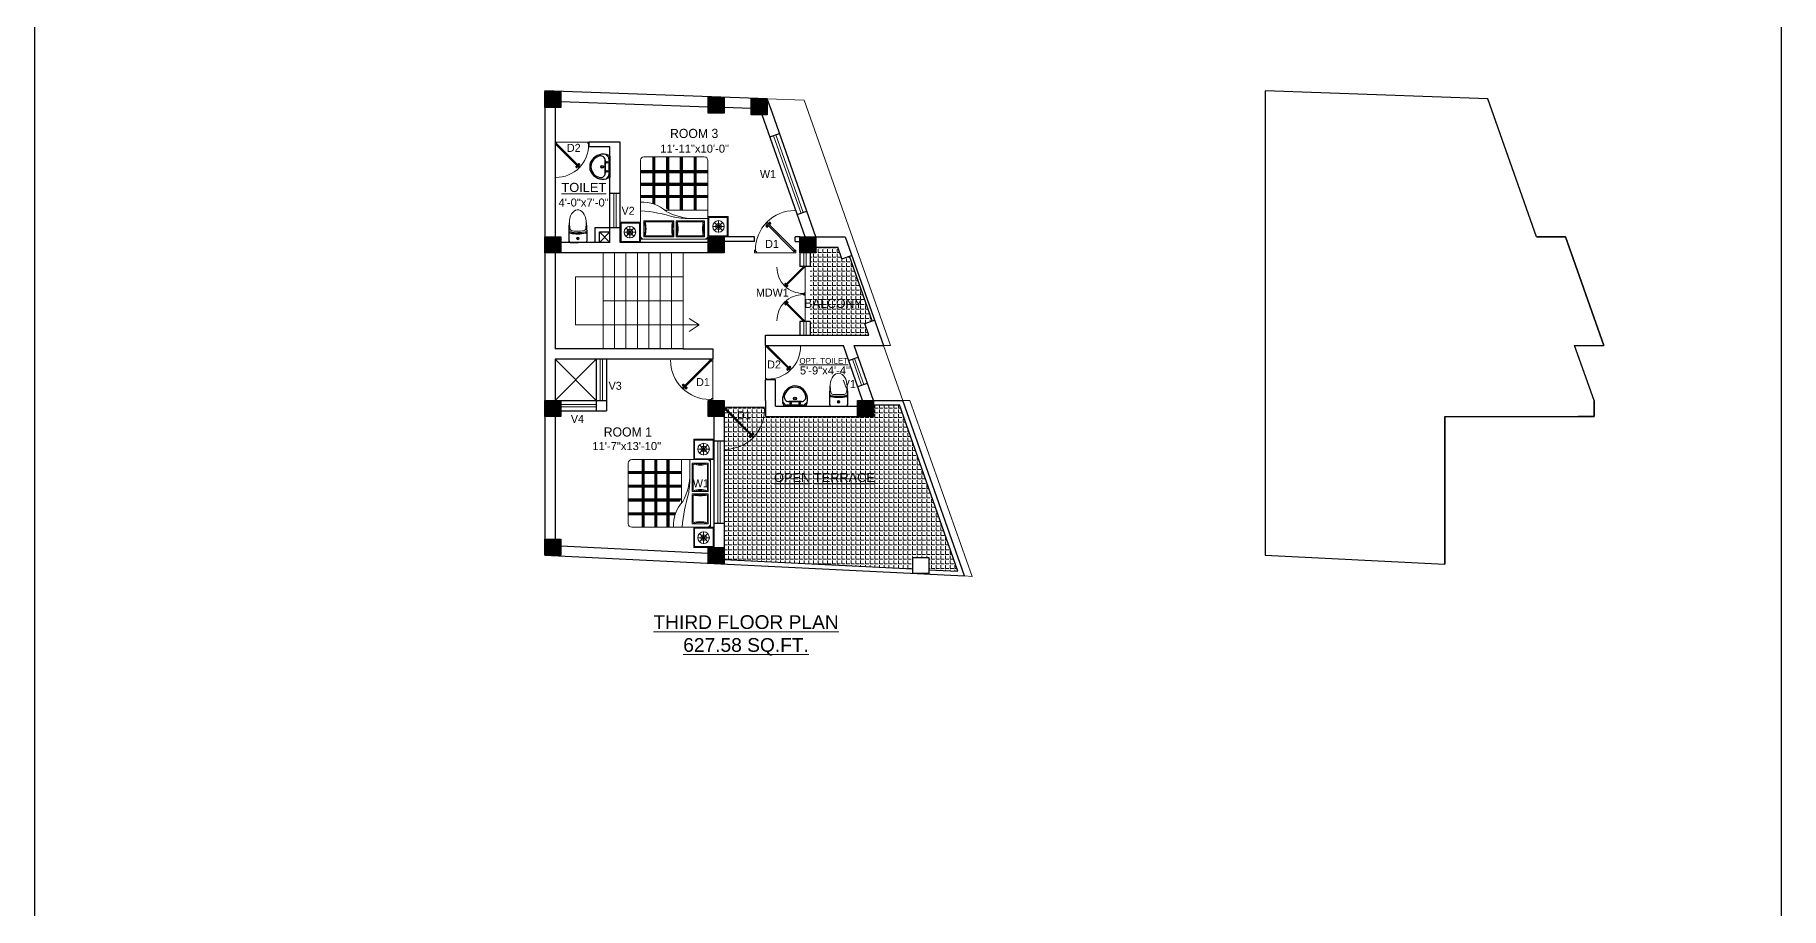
# Model space of a CAD drawing. Header units: inches. Extents: x -6683 to 26091, y -5972 to 4741.
# Drawn here: x 22584 to 24111, y -3601 to -2838 of the extents above; entities that cross this region are included whole.
import ezdxf

# ---------------------------------------------------------------- set-up
doc = ezdxf.new("R2010")
doc.units = ezdxf.units.IN
doc.header["$MEASUREMENT"] = 0
for name, color, linetype, lineweight in [('A-FURN', 9, 'Continuous', 5), ('hatch-.09', 8, 'Continuous', 9), ('Label', 7, 'Continuous', 13), ('PUERTAS', 7, 'Continuous', 9), ('stair', 201, 'Continuous', 13), ('Text', 7, 'Continuous', 13), ('Toilet', 7, 'Continuous', 25), ('WALL', 12, 'Continuous', 30), ('wall2', 1, 'Continuous', 15), ('windoow', 4, 'Continuous', 5)]:
    doc.layers.add(name, color=color, linetype=linetype, lineweight=lineweight)
doc.layers.add('furniture', color=253, linetype='Continuous')
doc.styles.add('dim', font='arial.ttf', dxfattribs={"height": 7})
doc.styles.get("Standard").update_dxf_attribs({"font": 'arial.ttf'})
pattern_1 = [(0, (0, 0), (0, 4.125), [3, -1.125]), (90, (0, 0), (-4.125, 3e-16), [3, -1.125])]

# ---------------------------------------------------------------- blocks, each defined once
blk = doc.blocks.new('BD')
at = {"layer": 'A-FURN', "color": 147, "linetype": 'ByBlock'}
for p, q in [((23113.7, -1653.1), (23113.7, -1719.1)), ((23169.5, -1650.1), (23116.7, -1650.1)), ((23172.7, -1719.1), (23172.7, -1653.3)), ((23095.9, -1707.4), (23095.9, -1725.1)), ((23113.7, -1707.4), (23095.9, -1707.4)), ((23113.7, -1725.1), (23113.7, -1707.4)), ((23172.7, -1720.1), (23172.7, -1702.4)), ((23172.7, -1702.4), (23190.4, -1702.4)), ((23190.4, -1702.4), (23190.4, -1720.1)), ((23095.9, -1725.1), (23113.7, -1725.1)), ((23113.7, -1722.1), (23172.7, -1722.1)), ((23113.7, -1722.1), (23113.7, -1725.1)), ((23113.7, -1725.1), (23172.7, -1725.1)), ((23190.4, -1720.1), (23172.7, -1720.1))]:
    blk.add_line(p, q, dxfattribs=at)
at = {"layer": 'A-FURN', "color": 8, "linetype": 'Continuous'}
for p, q in [((23113.7, -1662.2), (23172.7, -1662.2)), ((23113.7, -1662.7), (23172.7, -1662.7)), ((23113.7, -1663.1), (23172.7, -1663.1)), ((23113.7, -1663.5), (23172.7, -1663.5)), ((23113.7, -1664), (23172.7, -1664)), ((23124.4, -1690.9), (23124.4, -1650.1)), ((23124.8, -1690.9), (23124.8, -1650.1)), ((23125.3, -1690.9), (23125.3, -1650.1)), ((23125.8, -1691), (23125.8, -1650.1)), ((23126.3, -1691.1), (23126.3, -1650.1)), ((23136.5, -1695.2), (23136.5, -1650.1)), ((23137, -1695.5), (23137, -1650.1)), ((23137.4, -1695.7), (23137.4, -1650.1)), ((23137.9, -1696.1), (23137.9, -1650.1)), ((23138.4, -1696.4), (23138.4, -1650.1)), ((23148.5, -1696.8), (23148.5, -1650.1)), ((23149, -1696.8), (23149, -1650.1)), ((23149.4, -1696.8), (23149.4, -1650.1)), ((23150, -1696.8), (23150, -1650.1)), ((23150.4, -1696.8), (23150.4, -1650.1)), ((23160.5, -1696.8), (23160.5, -1650.1)), ((23161, -1696.8), (23161, -1650.1)), ((23161.4, -1696.8), (23161.4, -1650.1)), ((23162, -1696.8), (23162, -1650.1)), ((23162.4, -1696.8), (23162.4, -1650.1)), ((23113.7, -1673.3), (23172.7, -1673.3)), ((23113.7, -1673.8), (23172.7, -1673.8)), ((23113.7, -1674.2), (23172.7, -1674.2)), ((23113.7, -1674.6), (23172.7, -1674.6)), ((23113.7, -1675.1), (23172.7, -1675.1)), ((23113.7, -1684), (23172.7, -1684)), ((23113.7, -1684.4), (23172.7, -1684.4)), ((23113.7, -1684.8), (23172.7, -1684.8)), ((23113.7, -1685.3), (23172.7, -1685.3)), ((23113.7, -1685.7), (23172.7, -1685.7))]:
    blk.add_line(p, q, dxfattribs=at)
at = {"layer": 'A-FURN', "color": 8}
for p, q in [((23096.7, -1708.1), (23096.7, -1724.3)), ((23112.9, -1708.1), (23096.7, -1708.1)), ((23112.9, -1724.3), (23112.9, -1708.1)), ((23173.5, -1719.3), (23173.5, -1703.1)), ((23173.5, -1703.1), (23189.6, -1703.1)), ((23189.6, -1703.1), (23189.6, -1719.3)), ((23096.7, -1724.3), (23112.9, -1724.3)), ((23189.6, -1719.3), (23173.5, -1719.3))]:
    blk.add_line(p, q, dxfattribs=at)
at = {"layer": 'A-FURN', "color": 5, "linetype": 'ByBlock'}
for p, q in [((23104.4, -1716), (23104.4, -1710.7)), ((23116.7, -1720.1), (23116.7, -1706.1)), ((23116.7, -1706.1), (23142.8, -1706.1)), ((23135.2, -1696.8), (23172.7, -1696.8)), ((23142.8, -1706.1), (23142.8, -1720.1)), ((23144.8, -1706.1), (23169.7, -1706.1)), ((23144.8, -1720.1), (23144.8, -1706.1)), ((23157.9, -1704.1), (23172.7, -1704.1)), ((23169.7, -1706.1), (23169.7, -1720.1)), ((23181.9, -1711), (23178.2, -1707.3)), ((23181.9, -1711), (23181.9, -1705.7)), ((23181.9, -1711), (23185.6, -1707.3)), ((23104.4, -1716), (23099.2, -1716)), ((23104.4, -1716), (23100.7, -1712.3)), ((23104.4, -1716), (23100.7, -1719.8)), ((23104.4, -1711), (23104.4, -1711)), ((23104.4, -1711), (23104.4, -1711)), ((23104.4, -1711), (23104.4, -1711)), ((23104.4, -1716), (23108.2, -1712.3)), ((23104.4, -1716), (23104.4, -1721.3)), ((23104.4, -1716), (23108.2, -1719.8)), ((23104.4, -1716), (23109.7, -1716)), ((23142.8, -1720.1), (23116.7, -1720.1)), ((23169.7, -1720.1), (23144.8, -1720.1)), ((23181.9, -1711), (23176.6, -1711)), ((23181.9, -1711), (23178.2, -1714.8)), ((23181.9, -1711), (23185.6, -1714.8)), ((23181.9, -1711), (23181.9, -1716.3)), ((23181.9, -1711), (23187.2, -1711)), ((23181.9, -1711), (23181.9, -1711)), ((23181.9, -1711), (23181.9, -1711)), ((23181.9, -1711), (23181.9, -1711))]:
    blk.add_line(p, q, dxfattribs=at)
at = {"layer": 'A-FURN', "color": 9}
for p, q in [((23117.7, -1706.9), (23141.7, -1706.9)), ((23145.8, -1706.9), (23168.7, -1706.9)), ((23141.7, -1719.3), (23117.7, -1719.3)), ((23168.7, -1719.3), (23145.8, -1719.3))]:
    blk.add_line(p, q, dxfattribs=at)
at = {"layer": 'A-FURN', "color": 5, "linetype": 'ByBlock'}
for centre, radius in [((23181.9, -1711), 5.06), ((23181.9, -1711), 2.47), ((23104.4, -1716), 5.06), ((23104.4, -1716), 2.47)]:
    blk.add_circle(centre, radius, dxfattribs=at)
at = {"layer": 'A-FURN', "color": 147, "linetype": 'ByBlock'}
for centre, radius, start, end in [((23116.7, -1653.1), 3, 90, 180), ((23169.5, -1653.3), 3.15, 0, 90), ((23116.7, -1719.1), 3, 180, 270), ((23169.7, -1719.1), 3, 270, 0)]:
    blk.add_arc(centre, radius, start, end, dxfattribs=at)
at = {"layer": 'A-FURN', "color": 5, "linetype": 'ByBlock'}
for centre, radius, start, end in [((23115, -1721.3), 31.6, 48.0868, 92.5031), ((23103.6, -1831.6), 134.7, 72.75, 85.7111), ((23092.7, -1713.1), 25, 343.7398, 16.2602), ((23160.4, -1654), 50.1, 240.9611, 269.6436), ((23166.8, -1713.1), 25, 163.7398, 196.2602), ((23157.9, -1612.8), 91.3, 260.9688, 270.0199), ((23120.8, -1713.1), 25, 343.7398, 16.2602), ((23193.7, -1713.1), 25, 163.7398, 196.2602)]:
    blk.add_arc(centre, radius, start, end, dxfattribs=at)
at = {"layer": 'A-FURN', "color": 9}
for centre, start, end in [((23092.7, -1713.1), 346.0594, 13.9406), ((23166.8, -1713.1), 166.0594, 193.9406), ((23120.8, -1713.1), 346.0594, 13.9406), ((23193.7, -1713.1), 166.0594, 193.9406)]:
    blk.add_arc(centre, 25.8, start, end, dxfattribs=at)
blk = doc.blocks.new('A$C3AED30AC')
at = {"layer": 'A-FURN', "color": 147, "linetype": 'ByBlock'}
for p, q in [((0, 1532), (0, 1982)), ((0, 1982), (450, 1982)), ((450, 1982), (1950, 1982)), ((450, 1982), (450, 1532)), ((450, 1906), (450, 1982)), ((1950, 1982), (1950, 1532)), ((2400, 1982), (1950, 1982)), ((2400, 1532), (2400, 1982)), ((450, 1906), (1950, 1906)), ((450, 155), (450, 1830)), ((1950, 1830), (1950, 159)), ((450, 1532), (0, 1532)), ((1950, 1532), (2400, 1532)), ((1870, 79), (526, 79))]:
    blk.add_line(p, q, dxfattribs=at)
at = {"layer": 'A-FURN', "color": 8}
for p, q in [((20, 1552), (20, 1962)), ((20, 1962), (430, 1962)), ((430, 1962), (430, 1552)), ((1970, 1962), (1970, 1552)), ((2380, 1962), (1970, 1962)), ((2380, 1552), (2380, 1962)), ((430, 1552), (20, 1552)), ((1970, 1552), (2380, 1552))]:
    blk.add_line(p, q, dxfattribs=at)
at = {"layer": 'A-FURN', "color": 5, "linetype": 'ByBlock'}
for p, q in [((216, 1752), (82, 1752)), ((216, 1752), (121, 1847)), ((216, 1752), (121, 1657)), ((216, 1752), (216, 1887)), ((216, 1752), (311, 1847)), ((216, 1752), (216, 1752)), ((216, 1752), (216, 1752)), ((216, 1752), (216, 1752)), ((216, 1752), (350, 1752)), ((216, 1752), (216, 1618)), ((216, 1752), (311, 1657)), ((526, 1855), (526, 1500)), ((1189, 1855), (526, 1855)), ((1189, 1500), (1189, 1855)), ((1873, 1855), (1240, 1855)), ((1240, 1855), (1240, 1500)), ((1873, 1500), (1873, 1855)), ((2184, 1752), (2049, 1752)), ((2184, 1752), (2089, 1847)), ((2184, 1752), (2089, 1657)), ((2184, 1752), (2184, 1887)), ((2184, 1752), (2279, 1847)), ((2184, 1752), (2318, 1752)), ((2184, 1752), (2184, 1752)), ((2184, 1752), (2184, 1752)), ((2184, 1752), (2184, 1752)), ((2184, 1752), (2279, 1657)), ((2184, 1752), (2184, 1618)), ((526, 1500), (1189, 1500)), ((996, 1264), (1950, 1264)), ((1240, 1500), (1873, 1500)), ((1574, 1449), (1950, 1449))]:
    blk.add_line(p, q, dxfattribs=at)
at = {"layer": 'A-FURN', "color": 9}
for p, q in [((1163, 1835), (552, 1835)), ((1847, 1835), (1266, 1835)), ((552, 1520), (1163, 1520)), ((1266, 1520), (1847, 1520))]:
    blk.add_line(p, q, dxfattribs=at)
at = {"layer": 'A-FURN', "color": 8, "linetype": 'Continuous'}
for p, q in [((1030, 1223), (1030, 79)), ((1042, 1230), (1042, 79)), ((1054, 1237), (1054, 79)), ((1067, 1245), (1067, 79)), ((1079, 1253), (1079, 79)), ((1335, 1264), (1335, 79)), ((1347, 1264), (1347, 79)), ((1359, 1264), (1359, 79)), ((1372, 1264), (1372, 79)), ((1384, 1264), (1384, 79)), ((1640, 1264), (1640, 79)), ((1652, 1264), (1652, 79)), ((1664, 1264), (1664, 79)), ((1677, 1264), (1677, 79)), ((1689, 1264), (1689, 79)), ((450, 983), (1950, 983)), ((450, 971), (1950, 971)), ((450, 959), (1950, 959)), ((450, 950), (1950, 950)), ((450, 938), (1950, 938)), ((722, 1115), (722, 79)), ((734, 1115), (734, 79)), ((746, 1115), (746, 79)), ((759, 1117), (759, 79)), ((771, 1120), (771, 79)), ((450, 713), (1950, 713)), ((450, 701), (1950, 701)), ((450, 689), (1950, 689)), ((450, 680), (1950, 680)), ((450, 668), (1950, 668)), ((450, 431), (1950, 431)), ((450, 419), (1950, 419)), ((450, 407), (1950, 407)), ((450, 398), (1950, 398)), ((450, 386), (1950, 386))]:
    blk.add_line(p, q, dxfattribs=at)
at = {"layer": 'A-FURN', "color": 5, "linetype": 'ByBlock'}
for centre, radius in [((216, 1752), 129), ((216, 1752), 62.8), ((2184, 1752), 129), ((2184, 1752), 62.8)]:
    blk.add_circle(centre, radius, dxfattribs=at)
at = {"layer": 'A-FURN', "color": 147, "linetype": 'ByBlock'}
for centre, radius, start, end in [((526, 1830), 76.2, 90, 180), ((1873, 1830), 76.2, 0, 90), ((526, 155), 76.2, 180, 270), ((1870, 159), 80, 270, 0)]:
    blk.add_arc(centre, radius, start, end, dxfattribs=at)
at = {"layer": 'A-FURN', "color": 5, "linetype": 'ByBlock'}
for centre, radius, start, end in [((-83, 1677), 635, 343.7398, 16.2602), ((1799, 1677), 635, 163.7398, 196.2602), ((630, 1677), 635, 343.7398, 16.2602), ((2483, 1677), 635, 163.7398, 196.2602), ((194, 4689), 3422, 274.2889, 287.25), ((485, 1886), 803, 267.4969, 311.9132), ((1639, 177), 1271, 90.3564, 119.0389), ((1573, -870), 2319, 89.9801, 99.0312)]:
    blk.add_arc(centre, radius, start, end, dxfattribs=at)
at = {"layer": 'A-FURN', "color": 9}
for centre, start, end in [((-83, 1677), 346.0594, 13.9406), ((1799, 1677), 166.0594, 193.9406), ((630, 1677), 346.0594, 13.9406), ((2483, 1677), 166.0594, 193.9406)]:
    blk.add_arc(centre, 655, start, end, dxfattribs=at)
blk = doc.blocks.new('3ft')
at = {"layer": 'PUERTAS', "color": 2}
for p, q in [((1, 2.5), (25.2, 26.7)), ((26, 25.9), (1.8, 1.6)), ((22, 26.1), (22, 26.1)), ((26, 25.9), (25.2, 26.7)), ((25.4, 22.7), (25.4, 22.7)), ((0, 2.4), (0, 0)), ((0.7, 2.4), (0, 2.4)), ((1.6, 0), (0, 0)), ((0.7, 1.5), (0.7, 2.4)), ((0.8, 1.5), (0.7, 1.5)), ((0.8, 1.5), (0.8, 2.4)), ((0.8, 1.2), (0.8, 1.5)), ((1.6, 1.2), (0.8, 1.2)), ((1.6, 1.8), (0.9, 2.5)), ((1.6, 1.9), (1, 2.5)), ((1.6, 1.9), (1.6, 1.8)), ((1.8, 1.6), (1.6, 1.8)), ((1.6, 0), (1.6, 1.2)), ((34.4, 0), (34.4, 1.2)), ((34.4, 1.2), (35.2, 1.2)), ((34.4, 0), (36, 0)), ((35.2, 1.2), (35.2, 2.4)), ((35.2, 2.4), (36, 2.4)), ((36, 0), (36, 2.4))]:
    blk.add_line(p, q, dxfattribs=at)
at = {"layer": 'PUERTAS', "color": 8}
for p, q in [((22.6, 24.9), (21.6, 25.7)), ((22.6, 25), (21.7, 25.7)), ((22.7, 25.1), (21.8, 25.9)), ((22.1, 26.3), (22, 26.1)), ((22.9, 25.2), (22, 26.1)), ((22.1, 26.3), (22.3, 26.4)), ((22.3, 26.4), (22.3, 26.4)), ((23.2, 25.5), (22.3, 26.4)), ((23.3, 25.7), (22.5, 26.6)), ((23.5, 25.8), (22.7, 26.8)), ((23.4, 25.8), (22.7, 26.7)), ((22.7, 24.3), (23, 24.8)), ((23, 25), (22.8, 25.1)), ((23, 25), (22.9, 25.2)), ((23, 25), (22.9, 25.1)), ((22.9, 24.5), (23.1, 24.9)), ((23.1, 25.1), (23, 25.2)), ((23.1, 24.8), (23.2, 25)), ((23.3, 25.3), (23.2, 25.4)), ((23.4, 25.4), (23.3, 25.6)), ((23.4, 25.4), (23.3, 25.5)), ((23.4, 25.4), (23.3, 25.5)), ((23.3, 24.9), (23.3, 25.1)), ((23.5, 25.1), (23.3, 25.1)), ((23.6, 25.3), (23.4, 25.2)), ((23.9, 25.5), (23.5, 25.3)), ((24.1, 25.7), (23.6, 25.4)), ((23.6, 23.4), (24.1, 23.7)), ((23.8, 23.6), (24.2, 23.8)), ((24.1, 23.8), (24.3, 23.9)), ((24.2, 24), (24.4, 24)), ((24.2, 23.3), (25, 22.3)), ((24.3, 23.7), (24.4, 23.6)), ((24.3, 23.7), (24.5, 23.6)), ((24.3, 23.6), (24.4, 23.5)), ((24.3, 23.3), (25.1, 22.4)), ((24.4, 24.2), (24.4, 24)), ((24.4, 23.8), (24.5, 23.7)), ((24.4, 23.4), (25.2, 22.5)), ((24.6, 24.3), (24.5, 24.1)), ((24.5, 23.6), (25.4, 22.7)), ((24.8, 24.6), (24.6, 24.2)), ((24.6, 24), (24.7, 23.9)), ((25, 24.8), (24.7, 24.3)), ((24.7, 24.1), (24.8, 23.9)), ((24.7, 24.1), (24.8, 24)), ((24.8, 24.1), (24.9, 24)), ((24.8, 23.8), (25.7, 23)), ((25, 24), (25.9, 23.2)), ((25.1, 24.2), (26.1, 23.4)), ((25.1, 24.1), (26, 23.3)), ((25.6, 22.8), (25.4, 22.7)), ((25.6, 22.8), (25.7, 23)), ((25.7, 23), (25.7, 23)), ((0, 0), (36, 0))]:
    blk.add_line(p, q, dxfattribs=at)
at = {"layer": 'PUERTAS', "color": 1}
for p, q in [((21.7, 25.8), (22.1, 26.3)), ((21.7, 25.7), (22.2, 26.2)), ((21.7, 25.8), (21.7, 25.8)), ((22.5, 25), (21.7, 25.6)), ((22.6, 26.7), (22.1, 26.3)), ((22.7, 26.7), (22.2, 26.2)), ((22.6, 26.7), (22.6, 26.7)), ((22.6, 25), (23, 25.4)), ((22.6, 24.3), (22.9, 24.7)), ((22.6, 24.1), (22.6, 24.1)), ((22.7, 25.1), (22.7, 25.1)), ((23.4, 25.9), (22.8, 26.7)), ((22.8, 25.1), (23.1, 25.3)), ((22.9, 25), (22.8, 25.1)), ((22.9, 24.9), (23.2, 25.2)), ((22.9, 24.8), (22.9, 24.8)), ((22.9, 24.7), (22.9, 24.7)), ((23.4, 25.8), (23, 25.4)), ((23.3, 25.6), (23.1, 25.3)), ((23.5, 25.5), (23.2, 25.2)), ((23.3, 25.7), (23.3, 25.7)), ((23.4, 25.5), (23.3, 25.6)), ((23.4, 23.3), (23.4, 23.3)), ((23.6, 25.5), (23.6, 25.5)), ((23.6, 23.3), (24, 23.6)), ((24.1, 25.8), (23.7, 25.5)), ((23.7, 25.5), (23.7, 25.5)), ((24, 23.6), (24, 23.6)), ((24.1, 23.6), (24.1, 23.6)), ((24.3, 25.8), (24.3, 25.8)), ((24.3, 23.6), (24.5, 23.9)), ((24.3, 23.3), (24.7, 23.7)), ((24.3, 23.6), (24.4, 23.5)), ((24.3, 23.2), (24.9, 22.4)), ((24.4, 23.5), (24.6, 23.8)), ((24.4, 23.4), (24.4, 23.4)), ((24.8, 24.1), (24.5, 23.9)), ((24.9, 24), (24.6, 23.8)), ((25.1, 24.1), (24.7, 23.7)), ((25.1, 24.8), (24.8, 24.4)), ((24.8, 24.4), (24.8, 24.4)), ((24.8, 24.3), (24.8, 24.3)), ((24.8, 24.1), (24.9, 24)), ((25, 24), (25, 24)), ((25, 22.4), (25.5, 22.9)), ((25.1, 25), (25.1, 25)), ((25.1, 22.4), (25.6, 22.8)), ((25.1, 22.4), (25.1, 22.4)), ((25.2, 24.1), (26, 23.5)), ((26, 23.4), (25.5, 22.9)), ((26, 23.3), (25.6, 22.8)), ((26, 23.3), (26, 23.3))]:
    blk.add_line(p, q, dxfattribs=at)
at = {"layer": 'PUERTAS', "color": 2}
for radius in [0.155, 0.0752]:
    blk.add_circle((0.8, 2.6), radius, dxfattribs=at)
at = {"layer": 'PUERTAS', "color": 8}
blk.add_arc((0.8, 2.6), 34.4, 359.7285, 90.0333, dxfattribs=at)
at = {"layer": 'PUERTAS', "color": 1}
for centre, start, end in [((22.5, 25), 231.0764, 315), ((22.7, 24.2), 135, 225), ((22.7, 26.7), 38.9236, 135), ((22.8, 25.1), 225, 315), ((23, 24.9), 135, 219.7428), ((22.9, 24.8), 315, 39.7428), ((23.3, 25.6), 315, 45), ((23.4, 25.9), 315, 38.9236), ((23.5, 23.4), 225, 315), ((23.5, 25.4), 50.2572, 135), ((23.6, 25.5), 230.2572, 315), ((24.1, 23.6), 50.2572, 135), ((24.2, 25.7), 45, 135), ((24.2, 23.7), 230.2572, 315), ((24.3, 23.2), 135, 218.9236), ((24.4, 23.5), 135, 225), ((24.8, 24.3), 135, 219.7428), ((24.7, 24.2), 315, 39.7428), ((24.9, 24), 45, 135), ((25, 22.4), 218.9236, 315), ((25, 24.9), 315, 45), ((25.2, 24.1), 51.0764, 135), ((26, 23.4), 315, 51.0764)]:
    blk.add_arc(centre, 0.08, start, end, dxfattribs=at)
blk = doc.blocks.new('*U43')
at = {"color": 3}
blk.add_blockref('3ft', (0, 0), dxfattribs=at)
blk = doc.blocks.new('2ft6in')
at = {"layer": 'PUERTAS', "color": 2}
for p, q in [((0.8, 2.1), (21, 22.3)), ((21.7, 21.6), (1.5, 1.4)), ((18.3, 21.8), (18.3, 21.8)), ((21.7, 21.6), (21, 22.3)), ((21.2, 18.9), (21.2, 18.9)), ((0, 2), (0, 0)), ((0.6, 2), (0, 2)), ((1.3, 0), (0, 0)), ((0.6, 1.3), (0.6, 2)), ((0.7, 1.3), (0.6, 1.3)), ((0.7, 1.3), (0.7, 2)), ((0.7, 1), (0.7, 1.3)), ((1.3, 1), (0.7, 1)), ((1.4, 1.6), (0.8, 2.1)), ((1.3, 1.5), (0.8, 2.1)), ((1.4, 1.6), (1.3, 1.5)), ((1.5, 1.4), (1.3, 1.5)), ((1.3, 0), (1.3, 1)), ((28.7, 0), (28.7, 1)), ((28.7, 1), (29.3, 1)), ((28.7, 0), (30, 0)), ((29.3, 1), (29.3, 2)), ((29.3, 2), (30, 2)), ((30, 0), (30, 2))]:
    blk.add_line(p, q, dxfattribs=at)
at = {"layer": 'PUERTAS', "color": 8}
for p, q in [((18.8, 20.8), (18, 21.4)), ((18.9, 20.8), (18.1, 21.5)), ((19, 20.9), (18.2, 21.6)), ((18.4, 21.9), (18.3, 21.8)), ((19.1, 21), (18.3, 21.7)), ((18.4, 21.9), (18.6, 22)), ((18.6, 22), (18.6, 22)), ((19.3, 21.3), (18.6, 22)), ((19.4, 21.4), (18.8, 22.1)), ((19.6, 21.5), (18.9, 22.3)), ((19.5, 21.5), (18.9, 22.3)), ((18.9, 20.3), (19.2, 20.7)), ((19.1, 20.8), (19, 20.9)), ((19.2, 20.9), (19.1, 21)), ((19.1, 20.8), (19.1, 20.9)), ((19.1, 20.4), (19.3, 20.8)), ((19.3, 20.9), (19.2, 21)), ((19.4, 21.1), (19.3, 21.2)), ((19.3, 20.6), (19.3, 20.8)), ((19.5, 21.2), (19.4, 21.3)), ((19.5, 21.2), (19.4, 21.3)), ((19.5, 21.1), (19.4, 21.2)), ((19.4, 20.8), (19.4, 20.9)), ((19.6, 20.9), (19.4, 20.9)), ((19.7, 21.1), (19.5, 21)), ((20.1, 21.4), (19.6, 21.1)), ((19.9, 21.2), (19.6, 21.1)), ((19.7, 19.5), (20.1, 19.8)), ((19.9, 19.7), (20.2, 19.8)), ((20.1, 19.9), (20.3, 19.9)), ((20.2, 20), (20.3, 20)), ((20.2, 19.7), (20.3, 19.6)), ((20.2, 19.7), (20.3, 19.6)), ((20.2, 19.4), (20.9, 18.7)), ((20.2, 19.4), (20.8, 18.6)), ((20.3, 20.1), (20.4, 20)), ((20.3, 19.8), (20.4, 19.7)), ((20.3, 19.5), (21, 18.8)), ((20.5, 20.3), (20.4, 20.1)), ((20.4, 19.8), (20.4, 19.7)), ((20.7, 20.5), (20.5, 20.2)), ((20.5, 20), (20.6, 19.9)), ((20.5, 19.6), (21.1, 18.9)), ((20.8, 20.6), (20.6, 20.2)), ((20.6, 20.1), (20.7, 20)), ((20.6, 20.1), (20.7, 20)), ((20.6, 20), (20.7, 20)), ((20.7, 19.9), (21.4, 19.2)), ((20.8, 20), (21.6, 19.3)), ((20.9, 20.1), (21.7, 19.5)), ((21, 20.1), (21.7, 19.5)), ((21.3, 19), (21.2, 18.9)), ((21.3, 19), (21.4, 19.1)), ((21.4, 19.2), (21.4, 19.1)), ((0, 0), (30, 0))]:
    blk.add_line(p, q, dxfattribs=at)
at = {"layer": 'PUERTAS', "color": 1}
for p, q in [((18.1, 21.5), (18.5, 21.9)), ((18.1, 21.4), (18.5, 21.9)), ((18.1, 21.5), (18.1, 21.5)), ((18.7, 20.8), (18.1, 21.3)), ((18.9, 22.3), (18.5, 21.9)), ((18.8, 22.2), (18.5, 21.9)), ((18.8, 22.2), (18.8, 22.2)), ((18.8, 20.8), (19.2, 21.2)), ((18.8, 20.2), (19.1, 20.6)), ((18.9, 20.1), (18.8, 20.1)), ((18.9, 20.9), (18.9, 20.9)), ((19.5, 21.6), (19, 22.3)), ((19, 20.9), (19.2, 21.1)), ((19.1, 20.8), (19, 20.9)), ((19.1, 20.8), (19.3, 21)), ((19.1, 20.7), (19.1, 20.7)), ((19.1, 20.6), (19.1, 20.6)), ((19.5, 21.5), (19.2, 21.2)), ((19.5, 21.3), (19.2, 21.1)), ((19.5, 21.2), (19.3, 21)), ((19.4, 21.4), (19.5, 21.4)), ((19.5, 21.2), (19.4, 21.3)), ((19.5, 19.4), (19.5, 19.4)), ((19.6, 21.2), (19.6, 21.2)), ((19.6, 19.4), (20, 19.7)), ((20.1, 21.5), (19.7, 21.2)), ((19.7, 21.2), (19.7, 21.2)), ((20, 19.7), (20, 19.7)), ((20.1, 19.7), (20.1, 19.7)), ((20.2, 21.5), (20.2, 21.5)), ((20.2, 19.7), (20.4, 19.9)), ((20.2, 19.4), (20.6, 19.8)), ((20.2, 19.7), (20.3, 19.6)), ((20.2, 19.3), (20.8, 18.6)), ((20.3, 19.6), (20.5, 19.8)), ((20.3, 19.5), (20.3, 19.5)), ((20.6, 20.1), (20.4, 19.9)), ((20.7, 20), (20.5, 19.8)), ((20.7, 20.2), (20.6, 20.2)), ((20.9, 20.1), (20.6, 19.8)), ((20.6, 20.1), (20.7, 20)), ((20.9, 20.7), (20.7, 20.3)), ((20.7, 20.3), (20.7, 20.3)), ((20.8, 20), (20.8, 20)), ((20.9, 20.8), (20.9, 20.8)), ((20.9, 18.6), (21.3, 19.1)), ((20.9, 18.7), (21.3, 19)), ((20.9, 18.7), (20.9, 18.7)), ((21, 20.1), (21.7, 19.6)), ((21.7, 19.5), (21.3, 19.1)), ((21.7, 19.4), (21.3, 19)), ((21.6, 19.4), (21.7, 19.4))]:
    blk.add_line(p, q, dxfattribs=at)
at = {"layer": 'PUERTAS', "color": 2}
for radius in [0.129, 0.0627]:
    blk.add_circle((0.7, 2.1), radius, dxfattribs=at)
at = {"layer": 'PUERTAS', "color": 8}
blk.add_arc((0.7, 2.1), 28.7, 359.7285, 90.0333, dxfattribs=at)
at = {"layer": 'PUERTAS', "color": 1}
for centre, start, end in [((18.8, 20.8), 231.0764, 315), ((18.9, 20.2), 135, 225), ((18.9, 22.2), 38.9236, 135), ((19, 20.9), 225, 315), ((19.2, 20.7), 135, 219.7428), ((19.1, 20.6), 315, 39.7428), ((19.5, 21.6), 315, 38.9236), ((19.4, 21.4), 315, 45), ((19.6, 21.2), 50.2572, 135), ((19.6, 19.5), 225, 315), ((19.7, 21.3), 230.2572, 315), ((20.1, 19.6), 50.2572, 135), ((20.2, 21.4), 45, 135), ((20.2, 19.7), 230.2572, 315), ((20.3, 19.4), 135, 218.9236), ((20.4, 19.5), 135, 225), ((20.7, 20.3), 135, 219.7428), ((20.6, 20.2), 315, 39.7428), ((20.8, 20), 45, 135), ((20.8, 18.7), 218.9236, 315), ((20.9, 20.7), 315, 45), ((21, 20.1), 51.0764, 135), ((21.7, 19.5), 315, 51.0764)]:
    blk.add_arc(centre, 0.0667, start, end, dxfattribs=at)
blk = doc.blocks.new('*U40')
at = {"color": 3, "xscale": -1}
blk.add_blockref('2ft6in', (42, 0), dxfattribs=at)
blk = doc.blocks.new('*U44')
at = {"color": 3, "xscale": -1}
blk.add_blockref('2ft6in', (42, 0), dxfattribs=at)
blk = doc.blocks.new('A$C2BC6131C')
at = {"layer": 'A-FURN', "color": 8}
for p in [(0, 164), (0, -164)]:
    blk.add_line(p, (0, 0), dxfattribs=at)
for radius in [29.6, 16.1]:
    blk.add_circle((96, 0), radius, dxfattribs=at)
for centre, radius, start, end in [((40, 164), 40, 92.5999, 180), ((197, -4116), 4312, 86.3006, 92.4712), ((155, -2371), 2577, 82.8664, 92.5999), ((793, 24), 602, 165.6185, 182.2533), ((193, 178), 18.2, 343.3813, 66.4724), ((202, 176), 18.8, 342.3593, 95.9315), ((793, 24), 592, 165.6185, 182.2533), ((774, 24), 552, 165.6185, 182.4575), ((218, 172), 24.1, 332.2033, 71.9404), ((1633, -8), 1378, 174.6079, 179.6591), ((1633, 8), 1378, 180.3409, 185.3921), ((321, 116), 60, 100.4701, 174.6079), ((468, -913), 1100, 89.6519, 98.297), ((40, -164), 40, 180, 267.4001), ((197, 4116), 4312, 267.5288, 273.6994), ((155, 2371), 2577, 267.4001, 277.1336), ((793, -24), 602, 177.7467, 194.3815), ((202, -176), 18.8, 264.0685, 17.6407), ((193, -178), 18.2, 293.5276, 16.6187), ((793, -24), 592, 177.7467, 194.3815), ((774, -24), 552, 177.5425, 194.3815), ((218, -172), 24.1, 288.0596, 27.7967), ((321, -116), 60, 185.3921, 259.5299), ((468, 913), 1100, 261.703, 270.3481)]:
    blk.add_arc(centre, radius, start, end, dxfattribs=at)
blk.add_ellipse((441, 0), major_axis=(-289, 0), ratio=0.648116, start_param=1.570796, end_param=4.592942, dxfattribs=at)
blk = doc.blocks.new('A$C2C8E2855')
at = {"color": 3}
for p, q in [((77, -154), (19, -208)), ((50, -118), (20, -196)), ((530, -118), (50, -118)), ((52, -118), (529, -118)), ((111, -140), (471, -140)), ((149, -223), (431, -223)), ((431, -223), (149, -223)), ((507, -155), (563, -213)), ((530, -118), (560, -196))]:
    blk.add_line(p, q, dxfattribs=at)
for centre, radius in [((191, -183), 16.3), ((292, -290), 31.6), ((292, -290), 23), ((391, -183), 16.3)]:
    blk.add_circle(centre, radius, dxfattribs=at)
for centre, radius, start, end in [((318, -270), 307, 166.1751, 244.7296), ((149, -323), 100, 90, 190.5602), ((290, -297), 243, 190.5602, 349.4398), ((111, -190), 50, 90, 133.181), ((261, -270), 307, 297.0639, 13.8249), ((431, -323), 100, 349.4398, 90), ((471, -190), 50, 44.5607, 90), ((290, -319), 250, 245.8071, 296.4628), ((318, -270), 307, 266.589, 266.5936)]:
    blk.add_arc(centre, radius, start, end, dxfattribs=at)
at = {"color": 3, "width": 0.8, "flags": 9}
for tag in ['XSIZE', 'YSIZE']:
    blk.add_attdef(tag, (290, -118), '', height=0.5, dxfattribs=at)

msp = doc.modelspace()

# ---------------------------------------------------------------- hatches: boundary and pattern name
at = {"layer": 'hatch-.09'}
h = msp.add_hatch(dxfattribs=at)
h.set_pattern_fill('ANSI31', color=256)
h.set_pattern_definition([(45, (0, -1294.04447), (-0.08838834765, 0.08838834765), [])])
h.paths.add_polyline_path([(23043.9, -2887), (23029.9, -2887), (23029.9, -2901), (23043.9, -2901)])
h = msp.add_hatch(dxfattribs=at)
h.set_pattern_fill('ANSI31', color=256)
h.set_pattern_definition([(45, (143, -1299.09336), (-0.08838834765, 0.08838834765), [])])
h.paths.add_polyline_path([(23186.9, -2892.1), (23172.9, -2892.1), (23172.9, -2906.1), (23186.9, -2906.1)])
h = msp.add_hatch(dxfattribs=at)
h.set_pattern_fill('ANSI31', color=256)
h.set_pattern_definition([(45, (180.66619, -1300.42324), (-0.08838834765, 0.08838834765), [])])
h.paths.add_polyline_path([(23224.6, -2893.4), (23210.6, -2893.4), (23210.6, -2907.4), (23224.6, -2907.4)])
h = msp.add_hatch(dxfattribs=at)
h.set_pattern_fill('ANSI31', color=256)
h.set_pattern_definition([(45, (0, -1421.12562), (-0.08838834765, 0.08838834765), [])])
h.paths.add_polyline_path([(23043.9, -3014.1), (23029.9, -3014.1), (23029.9, -3028.1), (23043.9, -3028.1)])
h = msp.add_hatch(dxfattribs=at)
h.set_pattern_fill('ANSI31', color=256)
h.set_pattern_definition([(45, (143, -1421.12562), (-0.08838834765, 0.08838834765), [])])
h.paths.add_polyline_path([(23186.9, -3014.1), (23172.9, -3014.1), (23172.9, -3028.1), (23186.9, -3028.1)])
h = msp.add_hatch(dxfattribs=at)
h.set_pattern_fill('ANSI31', color=256)
h.set_pattern_definition([(45, (223.20781, -1421.12562), (-0.08838834765, 0.08838834765), [])])
h.paths.add_polyline_path([(23267.1, -3014.1), (23253.1, -3014.1), (23253.1, -3028.1), (23267.1, -3028.1)])
h = msp.add_hatch(dxfattribs=at)
h.set_pattern_fill('ANGLE', color=256, scale=15)
h.set_pattern_definition(pattern_1)
h.paths.add_polyline_path([(23296.4, -3031), (23289.8, -3033.3), (23286.2, -3023.1), (23267.1, -3023.1), (23267.1, -3028.1), (23262.1, -3028.1), (23262.1, -3040.1), (23262.1, -3088.1), (23262.1, -3100.1), (23313.4, -3100.1), (23309.8, -3089.9), (23316.4, -3087.6)])
h.paths.add_polyline_path([(23253.3, -3080.9), (23310.6, -3080.9), (23310.6, -3063.7), (23253.3, -3063.7)], flags=9)
h = msp.add_hatch(dxfattribs=at)
h.set_pattern_fill('ANSI31', color=256)
h.set_pattern_definition([(45, (0, -1564.12562), (-0.08838834765, 0.08838834765), [])])
h.paths.add_polyline_path([(23043.9, -3157.1), (23029.9, -3157.1), (23029.9, -3171.1), (23043.9, -3171.1)])
h = msp.add_hatch(dxfattribs=at)
h.set_pattern_fill('ANSI31', color=256)
h.set_pattern_definition([(45, (143, -1564.12562), (-0.08838834765, 0.08838834765), [])])
h.paths.add_polyline_path([(23186.9, -3157.1), (23172.9, -3157.1), (23172.9, -3171.1), (23186.9, -3171.1)])
h = msp.add_hatch(dxfattribs=at)
h.set_pattern_fill('ANGLE', color=256, scale=15)
h.set_pattern_definition(pattern_1)
h.paths.add_polyline_path([(23340.2, -3161.1), (23317.5, -3161.1), (23317.5, -3171.1), (23303.5, -3171.1), (23222.9, -3171.1), (23222.9, -3165.3), (23222.1, -3165.3), (23222.1, -3164.1), (23221.3, -3164.1), (23221.3, -3162.9), (23188.5, -3162.9), (23188.5, -3164.1), (23187.7, -3164.1), (23187.7, -3164.4), (23187.7, -3165.5), (23187.8, -3165.4, -0.668179), (23187.7, -3165.6), (23187.7, -3165.3), (23187.7, -3165.3), (23187.7, -3165.5, -0.770246), (23187.8, -3165.4), (23187.9, -3165.4, -0.898093), (23187.7, -3165.6), (23187.7, -3165.3), (23186.9, -3165.3), (23186.9, -3171.1), (23186.9, -3291.4), (23186.9, -3296.3), (23351.9, -3304.4), (23351.9, -3294.4), (23365.9, -3294.4), (23365.9, -3305.1), (23391.3, -3306.3)])
h.paths.add_polyline_path([(23211.1, -3188.6, 1.083646), (23211.2, -3188.7), (23211.2, -3188.7)], flags=16)
h.paths.add_polyline_path([(23210.5, -3186.3, 1.084227), (23210.4, -3186.2), (23210.4, -3186.2)], flags=16)
h.paths.add_polyline_path([(23210.1, -3188.4), (23209.3, -3189.3), (23209.4, -3189.5), (23210.2, -3188.6)], flags=16)
h.paths.add_polyline_path([(23210, -3188.2), (23209.9, -3188.1), (23209.8, -3188.2), (23210, -3188.3), (23210.1, -3188.3)], flags=16)
h.paths.add_polyline_path([(23210.5, -3188.5), (23210.3, -3188.8, 1.234056), (23210.4, -3188.7, 1.569493), (23210.3, -3188.5, 2.072212), (23210.4, -3188.4), (23210.3, -3188.1), (23210.3, -3188.1), (23210.6, -3188.4, 0.824439)], flags=16)
h.paths.add_polyline_path([(23210.6, -3188.4), (23210.5, -3188.3), (23210.5, -3188.3), (23210.5, -3188.3)], flags=16)
h.paths.add_polyline_path([(23211.5, -3186.9), (23211.5, -3186.8), (23211.4, -3186.9), (23211.4, -3186.9), (23211.5, -3187.1), (23211.6, -3187)], flags=16)
h.paths.add_polyline_path([(23211.7, -3187.1, 1.375087), (23211.7, -3187.3, 1.375087)], flags=16)
h.paths.add_polyline_path([(23211.8, -3186.9), (23211.7, -3187.1), (23211.7, -3187.1), (23211.7, -3187.1), (23211.8, -3187)], flags=16)
h.paths.add_polyline_path([(23211.9, -3187, -0.964203), (23211.8, -3186.8), (23211.8, -3186.8), (23211.2, -3186.5, 1.167505), (23211.1, -3186.7), (23211.1, -3186.7), (23211.1, -3186.7), (23211, -3186.5, 0.899301), (23211.1, -3186.4), (23211.3, -3186), (23211.2, -3186.2, -0.267949), (23211.2, -3186.1), (23211.9, -3185.2), (23212.4, -3185.6), (23212.4, -3185.6), (23212.5, -3185.7), (23212.7, -3185.9), (23212.7, -3185.9), (23213.1, -3186.3)], flags=16)
h.paths.add_polyline_path([(23212.2, -3187), (23213, -3186.3, -1), (23212.8, -3186.4), (23212, -3187, 1)], flags=16)
h.paths.add_polyline_path([(23209.9, -3187.6, 1.375087), (23209.9, -3187.9, 1.375087)], flags=16)
h.paths.add_polyline_path([(23210.1, -3188.1), (23210.2, -3188.1), (23210.2, -3188.1), (23210.1, -3187.9), (23210, -3188)], flags=16)
h.paths.add_polyline_path([(23209.8, -3188), (23209.8, -3188), (23209.9, -3187.9), (23209.8, -3188)], flags=16)
h.paths.add_polyline_path([(23209.4, -3187.9), (23208.6, -3188.6), (23208.6, -3188.7), (23209.6, -3187.9, 1)], flags=16)
h.paths.add_polyline_path([(23209.6, -3189.7), (23209.2, -3189.3), (23209.2, -3189.3), (23209.1, -3189.2), (23208.7, -3188.9), (23208.7, -3188.8), (23208.5, -3188.6), (23208.5, -3188.6), (23209.1, -3189.1), (23209.5, -3189.6), (23209.6, -3189.5, 1.843235), (23209.7, -3189.6)], flags=16)
h.paths.add_polyline_path([(23211.4, -3186.6), (23211.4, -3186.5), (23211.3, -3186.6), (23211.3, -3186.7)], flags=0)
h.paths.add_polyline_path([(23212, -3185.3), (23211.3, -3186.3, 0.297846), (23211.3, -3186.4), (23212.1, -3185.4)], flags=0)
h.paths.add_polyline_path([(23228.6, -3233), (23320.7, -3233), (23320.7, -3216.5), (23228.6, -3216.5)], flags=24)
h.paths.add_polyline_path([(23195.1, -3177.5), (23211.3, -3177.5), (23211.3, -3162.4), (23195.1, -3162.4)], flags=24)
h = msp.add_hatch(dxfattribs=at)
h.set_pattern_fill('ANSI31', color=256)
h.set_pattern_definition([(45, (273.60825, -1564.12562), (-0.08838834765, 0.08838834765), [])])
h.paths.add_polyline_path([(23317.5, -3157.1), (23303.5, -3157.1), (23303.5, -3171.1), (23317.5, -3171.1)])
h = msp.add_hatch(dxfattribs=at)
h.set_pattern_fill('ANSI31', color=256)
h.set_pattern_definition([(45, (0, -1685.55017), (-0.08838834765, 0.08838834765), [])])
h.paths.add_polyline_path([(23043.9, -3278.5), (23029.9, -3278.5), (23029.9, -3292.5), (23043.9, -3292.5)])
h = msp.add_hatch(dxfattribs=at)
h.set_pattern_fill('ANSI31', color=256)
h.set_pattern_definition([(45, (143, -1692.59482), (-0.08838834765, 0.08838834765), [])])
h.paths.add_polyline_path([(23186.9, -3285.6), (23172.9, -3285.6), (23172.9, -3299.6), (23186.9, -3299.6)])

# ---------------------------------------------------------------- linework, layer by layer
at = {"layer": 'Defpoints'}
for points in [[(22583.9, -614.3), (24111.4, -614.3), (24111.4, -4556.5), (22583.9, -4556.5)], [(23854.8, -2893.4), (23660.2, -2886.5), (23660.2, -3292.5), (23817.2, -3300.3), (23817.2, -3171.1), (23933.8, -3171.1), (23947.8, -3171.1), (23947.8, -3157.1), (23930.8, -3109.1), (23956.3, -3109.1), (23922.8, -3014.1), (23897.4, -3014.1)]]:
    msp.add_lwpolyline(points, close=True, dxfattribs=at)
at = {"layer": 'stair', "linetype": 'ByBlock', "ltscale": 5}
for p, q in [((23080.9, -3028.1), (23080.9, -3070.1)), ((23090.9, -3028.1), (23090.9, -3070.1)), ((23100.9, -3028.1), (23100.9, -3070.1)), ((23110.9, -3028.1), (23110.9, -3070.1)), ((23120.9, -3028.1), (23120.9, -3070.1)), ((23130.9, -3028.1), (23130.9, -3070.1)), ((23140.9, -3028.1), (23140.9, -3070.1)), ((23150.9, -3028.1), (23150.9, -3070.1)), ((23150.9, -3049.1), (23056.7, -3049.1)), ((23056.7, -3049.1), (23056.7, -3091.1)), ((23150.9, -3070.1), (23080.9, -3070.1)), ((23080.9, -3070.1), (23080.9, -3112.1)), ((23090.9, -3070.1), (23090.9, -3112.1)), ((23100.9, -3070.1), (23100.9, -3112.1)), ((23110.9, -3070.1), (23110.9, -3112.1)), ((23120.9, -3070.1), (23120.9, -3112.1)), ((23130.9, -3070.1), (23130.9, -3112.1)), ((23140.9, -3070.1), (23140.9, -3112.1)), ((23150.9, -3070.1), (23150.9, -3112.1)), ((23165.1, -3091.1), (23156.3, -3085.5)), ((23056.7, -3091.1), (23165.1, -3091.1)), ((23165.1, -3091.1), (23156.3, -3096.8))]:
    msp.add_line(p, q, dxfattribs=at)
at = {"layer": 'Toilet'}
msp.add_line((23257.6, -3014.1), (23267.1, -3014.1), dxfattribs=at)
at = {"layer": 'WALL'}
for p, q in [((23224.6, -2893.4), (23029.9, -2886.5)), ((23029.9, -2886.5), (23029.9, -3292.5)), ((23854.8, -2893.4), (23660.2, -2886.5)), ((23660.2, -2886.5), (23660.2, -3292.5)), ((23038.9, -2901), (23038.9, -3014.1)), ((23172.9, -2900.6), (23043.9, -2896)), ((23210.6, -2901.9), (23186.9, -2901.1)), ((23229, -2905.9), (23224.6, -2893.4)), ((23897.4, -3014.1), (23854.8, -2893.4)), ((23257.6, -3014.1), (23220, -2907.4)), ((23267.1, -3014.1), (23229, -2905.9)), ((23095.9, -2931.4), (23068.9, -2931.4)), ((23068.9, -2935.4), (23068.9, -2931.4)), ((23095.9, -3019.1), (23095.9, -2931.4)), ((23226.8, -2926.8), (23235.3, -2923.8)), ((23086.9, -2935.4), (23068.9, -2935.4)), ((23086.9, -3019.1), (23086.9, -2935.4)), ((23086.9, -2975.8), (23095.9, -2975.8)), ((23250.8, -2994.7), (23259.3, -2991.7)), ((23073.9, -3019.1), (23073.9, -3005.8)), ((23073.9, -3005.8), (23086.9, -3005.8)), ((23086.9, -3005.8), (23095.9, -3005.8)), ((23077.9, -3019.1), (23043.9, -3019.1)), ((23077.9, -3019.1), (23077.9, -3009.8)), ((23077.9, -3009.8), (23086.9, -3009.8)), ((23086.9, -3019.1), (23077.9, -3019.1)), ((23172.9, -3019.1), (23095.9, -3019.1)), ((23213.4, -3014.1), (23186.9, -3014.1)), ((23213.4, -3018.1), (23186.9, -3018.1)), ((23213.4, -3018.1), (23213.4, -3014.1)), ((23253.1, -3014.1), (23249.1, -3014.1)), ((23249.1, -3018.1), (23249.1, -3014.1)), ((23249.1, -3018.1), (23253.1, -3018.1)), ((23257.6, -3014.1), (23292.6, -3014.1)), ((23267.1, -3023.1), (23286.2, -3023.1)), ((23289.8, -3033.3), (23286.2, -3023.1)), ((23292.6, -3014.1), (23326.1, -3109.1)), ((23897.4, -3014.1), (23922.8, -3014.1)), ((23922.8, -3014.1), (23956.3, -3109.1)), ((23038.9, -3028.1), (23038.9, -3112.1)), ((23172.9, -3028.1), (23038.9, -3028.1)), ((23253.1, -3028.1), (23253.1, -3040.1)), ((23262.1, -3028.1), (23262.1, -3040.1)), ((23289.8, -3033.3), (23298.3, -3030.3)), ((23316.4, -3087.6), (23296.4, -3031)), ((23262.1, -3040.1), (23253.1, -3040.1)), ((23222.9, -3109.1), (23222.9, -3100.1)), ((23222.9, -3100.1), (23313.4, -3100.1)), ((23253.1, -3088.1), (23253.1, -3100.1)), ((23262.1, -3088.1), (23253.1, -3088.1)), ((23262.1, -3088.1), (23262.1, -3100.1)), ((23309.8, -3089.9), (23318.3, -3086.9)), ((23313.4, -3100.1), (23309.8, -3089.9)), ((23150.9, -3112.1), (23038.9, -3112.1)), ((23150.9, -3112.1), (23176.9, -3112.1)), ((23176.9, -3112.1), (23176.9, -3121.1)), ((23222.9, -3109.1), (23291.1, -3109.1)), ((23308, -3157.1), (23291.1, -3109.1)), ((23317.5, -3157.1), (23300.6, -3109.1)), ((23300.6, -3109.1), (23326.1, -3109.1)), ((23947.8, -3157.1), (23930.8, -3109.1)), ((23930.8, -3109.1), (23956.3, -3109.1)), ((23038.9, -3121.1), (23038.9, -3157.1)), ((23176.9, -3121.1), (23038.9, -3121.1)), ((23074.9, -3121.1), (23074.9, -3157.1)), ((23083.9, -3121.1), (23083.9, -3166.1)), ((23295.7, -3122.3), (23304.2, -3119.3)), ((23222.9, -3157.1), (23222.9, -3139.1)), ((23231.9, -3139.1), (23222.9, -3139.1)), ((23231.9, -3162.1), (23231.9, -3139.1)), ((23303.7, -3144.9), (23312.2, -3141.9)), ((23043.9, -3157.1), (23074.9, -3157.1)), ((23074.9, -3157.1), (23074.9, -3166.1)), ((23074.9, -3157.1), (23083.9, -3157.1)), ((23222.9, -3157.1), (23222.9, -3171.1)), ((23317.5, -3157.1), (23343, -3157.1)), ((23317.5, -3161.1), (23340.2, -3161.1)), ((23391.3, -3306.3), (23340.2, -3161.1)), ((23397.1, -3310.6), (23343, -3157.1)), ((23038.9, -3171.1), (23038.9, -3278.5)), ((23043.9, -3166.1), (23083.9, -3166.1)), ((23177.9, -3171.1), (23177.9, -3285.6)), ((23186.9, -3171.1), (23186.9, -3291.4)), ((23222.9, -3171.1), (23303.5, -3171.1)), ((23231.9, -3162.1), (23303.5, -3162.1)), ((23817.2, -3171.1), (23933.8, -3171.1)), ((23817.2, -3171.1), (23817.2, -3300.3)), ((23177.9, -3192.4), (23186.9, -3192.4)), ((23177.9, -3264.4), (23186.9, -3264.4)), ((23029.9, -3292.5), (23397.1, -3310.6)), ((23043.9, -3284.2), (23172.9, -3290.6)), ((23186.9, -3296.3), (23351.9, -3304.4)), ((23660.2, -3292.5), (23817.2, -3300.3)), ((23365.7, -3305.1), (23391.3, -3306.3))]:
    msp.add_line(p, q, dxfattribs=at)
for points in [[(23029.9, -2887), (23043.9, -2887), (23043.9, -2901), (23029.9, -2901)], [(23172.9, -2892.1), (23186.9, -2892.1), (23186.9, -2906.1), (23172.9, -2906.1)], [(23210.6, -2893.4), (23224.6, -2893.4), (23224.6, -2907.4), (23210.6, -2907.4)], [(23029.9, -3014.1), (23043.9, -3014.1), (23043.9, -3028.1), (23029.9, -3028.1)], [(23172.9, -3014.1), (23186.9, -3014.1), (23186.9, -3028.1), (23172.9, -3028.1)], [(23253.1, -3014.1), (23267.1, -3014.1), (23267.1, -3028.1), (23253.1, -3028.1)], [(23029.9, -3157.1), (23043.9, -3157.1), (23043.9, -3171.1), (23029.9, -3171.1)], [(23172.9, -3157.1), (23186.9, -3157.1), (23186.9, -3171.1), (23172.9, -3171.1)], [(23303.5, -3157.1), (23317.5, -3157.1), (23317.5, -3171.1), (23303.5, -3171.1)], [(23029.9, -3278.5), (23043.9, -3278.5), (23043.9, -3292.5), (23029.9, -3292.5)], [(23172.9, -3285.6), (23186.9, -3285.6), (23186.9, -3299.6), (23172.9, -3299.6)], [(23351.9, -3294.4), (23365.9, -3294.4), (23365.9, -3308.4), (23351.9, -3308.4)]]:
    msp.add_lwpolyline(points, close=True, dxfattribs=at)
msp.add_lwpolyline([(23947.8, -3157.1), (23947.8, -3171.1), (23933.8, -3171.1)], dxfattribs=at)
at = {"layer": 'wall2'}
for p, q in [((23224.6, -2893.4), (23256.9, -2894.6)), ((23256.9, -2894.6), (23332.5, -3109.1)), ((23077.9, -3009.8), (23086.9, -3019.1)), ((23077.9, -3019.1), (23086.9, -3009.8)), ((23326.1, -3109.1), (23332.5, -3109.1)), ((23326.1, -3109.1), (23343, -3157.1)), ((23038.9, -3157.1), (23074.9, -3121.1)), ((23074.9, -3157.1), (23038.9, -3121.1)), ((23343, -3157.1), (23349.4, -3157.1)), ((23349.4, -3157.1), (23403.7, -3311)), ((23397.1, -3310.6), (23403.7, -3311))]:
    msp.add_line(p, q, dxfattribs=at)
at = {"layer": 'windoow'}
for p, q in [((23254.1, -2993.6), (23230.1, -2925.7)), ((23256, -2992.9), (23232, -2925)), ((23090.4, -2975.8), (23090.4, -3005.8)), ((23092.4, -2975.8), (23092.4, -3005.8)), ((23256.6, -3040.1), (23256.6, -3028.1)), ((23258.6, -3040.1), (23258.6, -3028.1)), ((23256.6, -3088.1), (23256.6, -3100.1)), ((23258.6, -3088.1), (23258.6, -3100.1)), ((23078.4, -3157.1), (23078.4, -3121.1)), ((23080.4, -3157.1), (23080.4, -3121.1)), ((23307, -3143.8), (23299, -3121.1)), ((23308.9, -3143.1), (23300.9, -3120.5)), ((23074.9, -3160.6), (23043.9, -3160.6)), ((23074.9, -3162.6), (23043.9, -3162.6)), ((23181.4, -3264.4), (23181.4, -3192.4)), ((23183.4, -3264.4), (23183.4, -3192.4))]:
    msp.add_line(p, q, dxfattribs=at)

# ---------------------------------------------------------------- block references
at = {"layer": 'Defpoints'}
msp.add_blockref('BD', (0, -1294), dxfattribs=at)
at = {"layer": 'furniture'}
for name, p, xscale, yscale, zscale, rotation in [('A$C2C8E2855', (23091.6, -2941.4), 0.03937007870990783, 0.03937007870990783, 0.03937007870990783, 270), ('A$C2BC6131C', (23059, -3019.2), -0.03937007859349251, 0.03937007859349251, 0.03937007859349251, 270.5436105356556), ('A$C2C8E2855', (23260.3, -3166.8), 0.03937007870990783, 0.03937007870990783, 0.03937007870990783, 180), ('A$C2BC6131C', (23287, -3162.1), 0.0393700785934925, 0.0393700785934925, 0.0393700785934925, 89.99999999996955), ('A$C3AED30AC', (23099.9, -3285.6), -0.03937007859349251, 0.03937007859349251, 0.03937007859349251, 270.0000000000002)]:
    msp.add_blockref(name, p, dxfattribs=dict(at, xscale=xscale, yscale=yscale, zscale=zscale, rotation=rotation))
at = {"layer": 'WALL', "rotation": 180}
msp.add_blockref('*U40', (23080.9, -2931.4), dxfattribs=at)
at = {"layer": 'WALL', "xscale": -1}
msp.add_blockref('*U43', (23249.4, -3028.1), dxfattribs=at)
at = {"layer": 'WALL', "yscale": 0.8000000000015522, "zscale": 0.8000000000015522}
for p, xscale, rotation in [((23257.6, -3073.7), 0.8000000000015522, 90.00000000000001), ((23257.6, -3054.5), -0.8000000000015522, 90)]:
    msp.add_blockref('*U44', p, dxfattribs=dict(at, xscale=xscale, rotation=rotation))
at = {"layer": 'WALL', "xscale": -1}
for name, p, rotation in [('*U40', (23222.9, -3151.1), 270), ('*U43', (23176.9, -3121.1), 90), ('*U43', (23186.9, -3162.9), 180)]:
    msp.add_blockref(name, p, dxfattribs=dict(at, rotation=rotation))

# ---------------------------------------------------------------- texts
at = {"layer": 'Label', "color": 5, "linetype": 'ByBlock', "attachment_point": 2, "style": 'dim'}
for s, insert, char_height, width in [('{\\fCentury Gothic|b0|i0|c0|p34;ROOM 3}', (23160.6, -2919.7), 8, 88.407), ('{\\LTOILET}', (23064.1, -2966.9), 8, 88.407), ('{\\fCentury Gothic|b0|i0|c0|p34;BALCONY}', (23282.3, -3068.3), 8, 128.158), ('{\\fArial TUR|b0|i0|c162|p34;\\LOPT. TOILET}', (23274, -3120), 5, 128.158), ('{\\fCentury Gothic|b0|i0|c0|p34;ROOM 1}', (23102.6, -3180.7), 8, 88.407), ('{\\fArial TUR|b0|i0|c162|p34;\\LOP\\fArial TUR|b0|i0|c0|p34;EN TERRACE}', (23274.6, -3220.5), 8, 128.158), ('{\\LTHIRD FLOOR PLAN\\P627.58 SQ.FT.}', (23206, -3344.9), 12, 504.78)]:
    msp.add_mtext(s, dxfattribs=dict(at, insert=insert, char_height=char_height, width=width))
at = {"layer": 'Text', "char_height": 7, "width": 440.957, "attachment_point": 2}
for s, insert in [('{\\fCentury Gothic|b0|i0|c0|p34;D2}', (23055.3, -2932.8)), ('11\'-11"x10\'-0"', (23161, -2933.5)), ('{\\fCentury Gothic|b0|i0|c0|p34; W1}', (23223.9, -2955.7)), ('4\'-0"x7\'-0"', (23063.9, -2980.6)), ('{\\fCentury Gothic|b0|i0|c0|p34; V2}', (23101.5, -2987.8)), ('{\\fCentury Gothic|b0|i0|c0|p34;D1}', (23228.7, -3016.8)), ('{\\fCentury Gothic|b0|i0|c0|p34;MDW1}', (23229, -3059.3)), ('{\\fCentury Gothic|b0|i0|c0|p34;D2}', (23230.5, -3122.2)), ('5\'-9"x4\'-4"', (23275, -3127.4)), ('{\\fCentury Gothic|b0|i0|c0|p34; V3}', (23090.2, -3140.8)), ('{\\fCentury Gothic|b0|i0|c0|p34;D1}', (23168.3, -3137.6)), ('{\\fCentury Gothic|b0|i0|c0|p34; V1}', (23295, -3139.3)), ('{\\fCentury Gothic|b0|i0|c0|p34; V4}', (23057.2, -3169.8)), ('{\\fCentury Gothic|b0|i0|c0|p34;D1}', (23204.1, -3166.6)), ('11\'-7"x13\'-10"', (23101.6, -3193.5)), ('{\\fCentury Gothic|b0|i0|c0|p34; W1}', (23165.2, -3226.1))]:
    msp.add_mtext(s, dxfattribs=dict(at, insert=insert))

doc.saveas('drawing.dxf')
